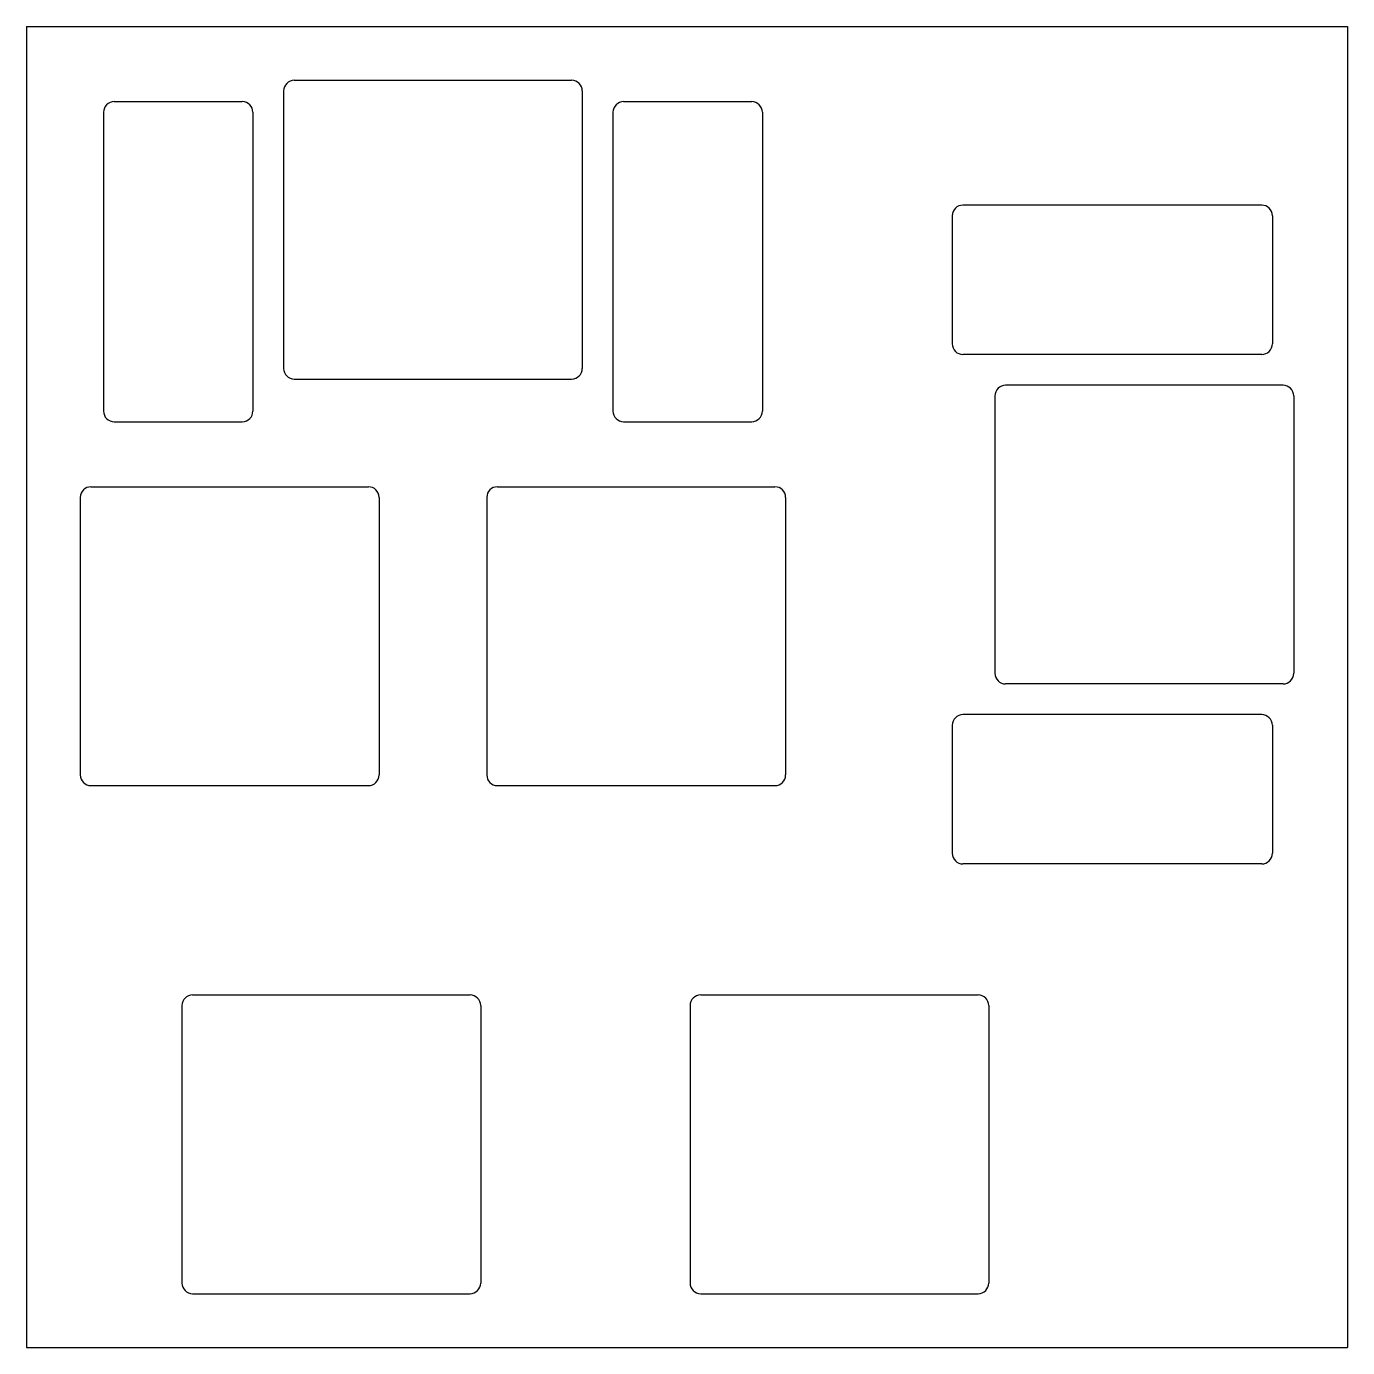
# Model space of a CAD drawing. Header units: millimetres. Extents: x 0 to 61.9, y -61.9 to 0.
import ezdxf

# ---------------------------------------------------------------- set-up
doc = ezdxf.new("R2010")
doc.units = ezdxf.units.MM

msp = doc.modelspace()

# ---------------------------------------------------------------- linework, layer by layer
for p, q in [((0, 0), (61.9125, 0)), ((0, 0), (0, -61.9125)), ((61.9125, 0), (61.9125, -61.9125)), ((12.05, -3.025), (12.05, -16.025)), ((12.55, -2.525), (25.55, -2.525)), ((26.05, -3.025), (26.05, -16.025)), ((4.112, -3.525), (10.112, -3.525)), ((27.988, -3.525), (33.988, -3.525)), ((3.612, -4.025), (3.612, -18.025)), ((10.612, -4.025), (10.612, -18.025)), ((27.488, -4.025), (27.488, -18.025)), ((34.488, -4.025), (34.488, -18.025)), ((57.8875, -8.3745), (43.8875, -8.3745)), ((43.3875, -8.8745), (43.3875, -14.8745)), ((58.3875, -8.8745), (58.3875, -14.8745)), ((57.8875, -15.3745), (43.8875, -15.3745)), ((12.55, -16.525), (25.55, -16.525)), ((45.3875, -17.3125), (45.3875, -30.3125)), ((58.8875, -16.8125), (45.8875, -16.8125)), ((59.3875, -17.3125), (59.3875, -30.3125)), ((4.112, -18.525), (10.112, -18.525)), ((27.988, -18.525), (33.988, -18.525)), ((3.025, -21.575), (16.025, -21.575)), ((22.075, -21.575), (35.075, -21.575)), ((2.525, -22.075), (2.525, -35.075)), ((16.525, -22.075), (16.525, -35.075)), ((21.575, -22.075), (21.575, -35.075)), ((35.575, -22.075), (35.575, -35.075)), ((58.8875, -30.8125), (45.8875, -30.8125)), ((43.3875, -32.7505), (43.3875, -38.7505)), ((57.8875, -32.2505), (43.8875, -32.2505)), ((58.3875, -32.7505), (58.3875, -38.7505)), ((3.025, -35.575), (16.025, -35.575)), ((22.075, -35.575), (35.075, -35.575)), ((57.8875, -39.2505), (43.8875, -39.2505)), ((7.7875, -45.3875), (20.7875, -45.3875)), ((31.6, -45.3875), (44.6, -45.3875)), ((7.2875, -45.8875), (7.2875, -58.8875)), ((21.2875, -45.8875), (21.2875, -58.8875)), ((31.1, -45.8875), (31.1, -58.8875)), ((45.1, -45.8875), (45.1, -58.8875)), ((7.7875, -59.3875), (20.7875, -59.3875)), ((31.6, -59.3875), (44.6, -59.3875)), ((0, -61.9125), (61.9125, -61.9125))]:
    msp.add_line(p, q)
for centre, start, end in [((12.55, -3.025), 90, 180), ((25.55, -3.025), 0, 90), ((4.112, -4.025), 90, 180), ((10.112, -4.025), 0, 90), ((27.988, -4.025), 90, 180), ((33.988, -4.025), 0, 90), ((43.8875, -8.8745), 90, 180), ((57.8875, -8.8745), 0, 90), ((43.8875, -14.8745), 180, 270), ((57.8875, -14.8745), -90, 0), ((12.55, -16.025), 180, 270), ((25.55, -16.025), 270, 360), ((45.8875, -17.3125), 90, 180), ((58.8875, -17.3125), 0, 90), ((4.112, -18.025), 180, 270), ((10.112, -18.025), 270, 360), ((27.988, -18.025), 180, 270), ((33.988, -18.025), 270, 360), ((3.025, -22.075), 90, 180), ((16.025, -22.075), 0, 90), ((22.075, -22.075), 90, 180), ((35.075, -22.075), 0, 90), ((45.8875, -30.3125), 180, 270), ((58.8875, -30.3125), -90, 0), ((43.8875, -32.7505), 90, 180), ((57.8875, -32.7505), 0, 90), ((3.025, -35.075), 180, 270), ((16.025, -35.075), 270, 360), ((22.075, -35.075), 180, 270), ((35.075, -35.075), 270, 360), ((43.8875, -38.7505), 180, 270), ((57.8875, -38.7505), -90, 0), ((7.7875, -45.8875), 90, 180), ((20.7875, -45.8875), 0, 90), ((31.6, -45.8875), 90, 180), ((44.6, -45.8875), 0, 90), ((7.7875, -58.8875), 180, 270), ((20.7875, -58.8875), 270, 360), ((31.6, -58.8875), 180, 270), ((44.6, -58.8875), 270, 360)]:
    msp.add_arc(centre, 0.5, start, end)

doc.saveas('drawing.dxf')
